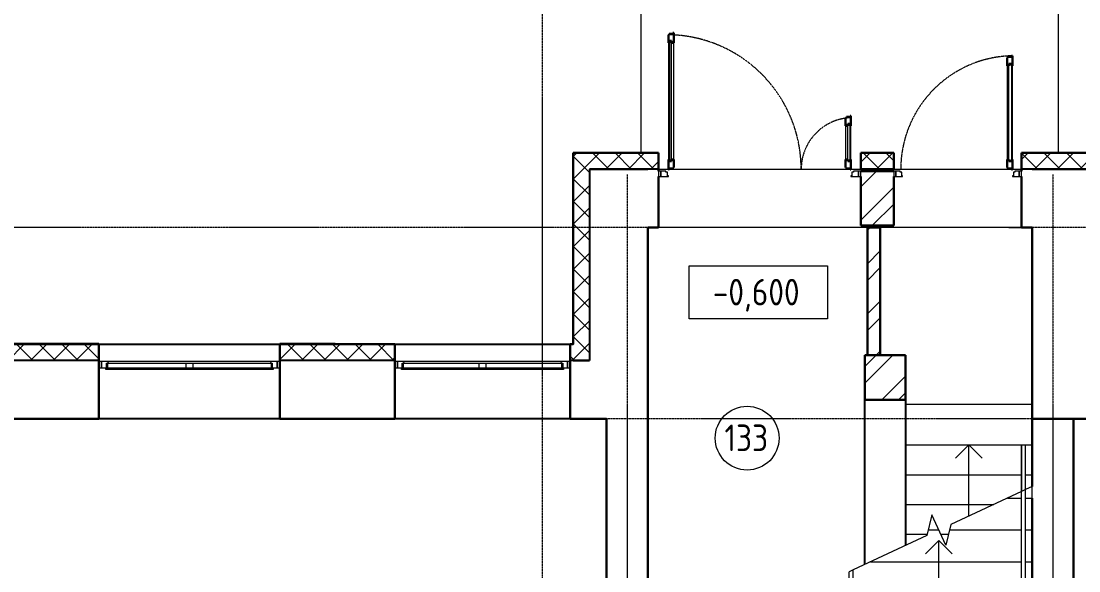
# Model space of a CAD drawing. Header units: millimetres. Extents: x -695119 to 412940, y -249585 to 622758.
# Drawn here: x -104612 to -94671, y 531530 to 536702 of the extents above; entities that cross this region are included whole.
import ezdxf

# ---------------------------------------------------------------- set-up
doc = ezdxf.new("R2010")
doc.units = ezdxf.units.MM
doc.linetypes.add('ADSK_Линия сетки', pattern=[25, 20, -2.5, 0, -2.5])
doc.linetypes.add('ADSK_Штриховая_ш2 п1_5', pattern=[4.5, 3, -1.5])
for name, color, linetype, lineweight in [('Высотные отметки', 7, 'Continuous', 9), ('Двери', 8, 'Continuous', 9), ('Каркас_Импост', 8, 'Continuous', 9), ('Лестницы', 8, 'Continuous', 9), ('Линии', 7, 'Continuous', 9), ('Марки помещений', 8, 'Continuous', 20), ('Монтажный зазор', 8, 'Continuous', 9), ('Ограждение', 8, 'Continuous', 9), ('Окна', 252, 'Continuous', 9), ('Оси', 252, 'Continuous', 9), ('Остекление', 8, 'Continuous', 9), ('Открывание', 8, 'ADSK_Штриховая_ш2 п1_5', 9), ('Панель', 252, 'Continuous', 30), ('Перекрытия', 7, 'Continuous', 18), ('Стены разрез', 7, 'Continuous', 30), ('Стены штриховка', 7, 'Continuous', 9), ('Стрелки вверх', 7, 'Continuous', 18), ('Типовые аннотации', 8, 'Continuous', 18)]:
    doc.layers.add(name, color=color, linetype=linetype, lineweight=lineweight)
doc.layers.add('Стены', color=194, linetype='Continuous')
doc.styles.add('GOST Common_2', font='', dxfattribs={"width": 0.9, "height": 250})
doc.styles.get('GOST Common_2').set_extended_font_data('GOST type B')
pattern_1 = [(45, (-109179.56, 538399.8), (-235.732, 235.732), []), (45, (-109022.4, 538399.8), (-235.732, 235.732), [])]
pattern_2 = [(0, (-109179.56, 538399.79), (406.4, 101.6), [33.528, -271.272, 33.528, -271.272, -1625.6]), (0, (-109179.56, 538399.79), (406.4, 101.6), [-609.6, 33.528, -576.072, 33.528, -271.272, -711.2]), (0, (-109179.56, 538399.79), (406.4, 101.6), [-1524, 33.528, -169.672, 33.528, -474.472]), (120, (-109027.16, 538450.59), (-291.1882, 301.15272), [33.528, -271.272, 33.528, -271.272, -1625.6]), (120, (-109027.16, 538450.59), (-291.1882, 301.15272), [-609.6, 33.528, -576.072, 33.528, -271.272, -711.2]), (120, (-109027.16, 538450.59), (-291.1882, 301.15272), [-1524, 33.528, -169.672, 33.528, -474.472]), (240, (-108976.36, 538653.79), (-115.2118, -402.75272), [33.528, -271.272, 33.528, -271.272, -1625.6]), (240, (-108976.36, 538653.79), (-115.2118, -402.75272), [-609.6, 33.528, -576.072, 33.528, -271.272, -711.2]), (240, (-108976.36, 538653.79), (-115.2118, -402.75272), [-1524, 33.528, -169.672, 33.528, -474.472])]
pattern_3 = [(45, (-109179.56, 538399.79), (-106.066, 106.066), []), (135, (-109179.56, 538399.79), (-106.066, -106.066), [])]

# ---------------------------------------------------------------- blocks, each defined once
blk = doc.blocks.new('BIMLIB_Окно_Двустворчатое_VEKA_СФрамугойСнизу_ГОСТ30674_без линий - Ж_ОК-1_2320х1700-V1-План 1 этажа смеж')
at = {"layer": 'Каркас_Импост', "lineweight": 18}
for p, q in [((-765.6, 265), (-825, 265)), ((-825, 265), (-825, 207)), ((-825, 207), (-787, 207)), ((-779, 207), (-779, 248)), ((-779, 248), (-767, 248)), ((-761, 248), (-765.6, 265)), ((765.6, 265), (761, 248)), ((825, 265), (765.6, 265)), ((767, 248), (779, 248)), ((779, 248), (779, 207)), ((787, 207), (825, 207)), ((825, 207), (825, 265))]:
    blk.add_line(p, q, dxfattribs=at)
at = {"layer": 'Каркас_Импост'}
for p, q in [((-787, 207), (-15, 207)), ((-787, 190), (-787, 207)), ((-767, 248), (-35, 248)), ((-767, 207), (-767, 248)), ((765.6, 265), (-765.6, 265)), ((-35, 248), (35, 248)), ((-35, 248), (-35, 207)), ((-15, 207), (15, 207)), ((-15, 207), (-15, 190)), ((15, 207), (787, 207)), ((15, 190), (15, 207)), ((35, 248), (767, 248)), ((35, 207), (35, 248)), ((767, 248), (767, 207)), ((787, 207), (787, 190)), ((-15, 190), (-787, 190)), ((15, 190), (-15, 190)), ((787, 190), (15, 190))]:
    blk.add_line(p, q, dxfattribs=at)
at = {"layer": 'Окна'}
for p, q in [((-825, 265), (-850, 265)), ((-850, 207), (-825, 207)), ((-825, 207), (-825, 265)), ((850, 265), (825, 265)), ((825, 265), (825, 207)), ((825, 207), (850, 207))]:
    blk.add_line(p, q, dxfattribs=at)
blk = doc.blocks.new('BIMLIB_Окно_Двустворчатое_VEKA_СФрамугойСнизу_ГОСТ30674_без линий - Ж_ОК-3_2320х1650-3824459-План 1 этажа смеж')
at = {"layer": 'Каркас_Импост', "lineweight": 18}
for p, q in [((-740.6, 265), (-800, 265)), ((-800, 265), (-800, 207)), ((-800, 207), (-762, 207)), ((-754, 207), (-754, 248)), ((-754, 248), (-742, 248)), ((-736, 248), (-740.6, 265)), ((740.6, 265), (736, 248)), ((800, 265), (740.6, 265)), ((742, 248), (754, 248)), ((754, 248), (754, 207)), ((762, 207), (800, 207)), ((800, 207), (800, 265))]:
    blk.add_line(p, q, dxfattribs=at)
at = {"layer": 'Каркас_Импост'}
for p, q in [((-762, 207), (-15, 207)), ((-762, 190), (-762, 207)), ((-742, 248), (-35, 248)), ((-742, 207), (-742, 248)), ((740.6, 265), (-740.6, 265)), ((-35, 248), (35, 248)), ((-35, 248), (-35, 207)), ((-15, 207), (15, 207)), ((-15, 207), (-15, 190)), ((15, 207), (762, 207)), ((15, 190), (15, 207)), ((35, 248), (742, 248)), ((35, 207), (35, 248)), ((742, 248), (742, 207)), ((762, 207), (762, 190)), ((-15, 190), (-762, 190)), ((15, 190), (-15, 190)), ((762, 190), (15, 190))]:
    blk.add_line(p, q, dxfattribs=at)
at = {"layer": 'Окна'}
for p, q in [((-800, 265), (-825, 265)), ((-825, 207), (-800, 207)), ((-800, 207), (-800, 265)), ((825, 265), (800, 265)), ((800, 265), (800, 207)), ((800, 207), (825, 207))]:
    blk.add_line(p, q, dxfattribs=at)
blk = doc.blocks.new('Тип верхнего поручня - Верхний поручень_Внутренний_-533333-План 1 этажа смеж')
at = {"layer": 'Ограждение'}
for p, q in [((12389, -6860.1), (12349, -6878.8)), ((12349, -8874.2), (12349, -6878.8)), ((12389, -8874.2), (12389, -6860.1)), ((12349, -8896.5), (12349, -8874.2)), ((12349, -8984.7), (12349, -8896.5)), ((12389, -8896.5), (12389, -8874.2)), ((12389, -8984.7), (12389, -8896.5)), ((12349, -8984.7), (12389, -8984.7))]:
    blk.add_line(p, q, dxfattribs=at)
blk = doc.blocks.new('Тип перил - Перила_Внутренний_-1929010-План 1 этажа смеж')
at = {"layer": 'Ограждение'}
for p, q in [((14009, -6104.7), (13969, -6123.3)), ((13969, -9174.2), (13969, -6123.3)), ((14009, -9174.2), (14009, -6104.7)), ((13969, -9196.5), (13969, -9174.2)), ((13969, -9234.7), (13969, -9196.5)), ((13969, -9234.7), (14009, -9234.7)), ((14009, -9196.5), (14009, -9174.2)), ((14009, -9234.7), (14009, -9196.5))]:
    blk.add_line(p, q, dxfattribs=at)
blk = doc.blocks.new('Тип перил - Перила_Внутренний_-2458080-План 1 этажа смеж')
at = {"layer": 'Ограждение'}
for p, q in [((13969, -5684.7), (13969, -6123.3)), ((14009, -6104.7), (14009, -5684.7))]:
    blk.add_line(p, q, dxfattribs=at)
at = {"layer": 'Ограждение', "flags": 128}
blk.add_lwpolyline([(13987, -5684.7), (13989, -5684.7), (13991, -5684.7)], dxfattribs=at)
blk = doc.blocks.new('Тип перил - Перила_Внутренний_-V54-План 1 этажа смеж')
at = {"layer": 'Ограждение'}
for p, q in [((13969, -5684.7), (14009, -5684.7)), ((13969, -6123.3), (13969, -5684.7)), ((14009, -6104.7), (14009, -5684.7))]:
    blk.add_line(p, q, dxfattribs=at)
blk = doc.blocks.new('Дверь_Alumark_двупольная_S50 - Ш_1_5_Наруж_1900х2200-3839110-План 1 этажа смеж')
at = {"layer": 'Каркас_Импост'}
for p, q in [((-756, 255), (-805, 255)), ((-805, 255), (-805, 205)), ((-805, 205), (-733, 205)), ((-756, 247), (-756, 255)), ((-742, 247), (-756, 247)), ((-742, 213), (-742, 247)), ((-733, 213), (-742, 213)), ((-733, 205), (-733, 213)), ((992, 213), (983, 213)), ((983, 213), (983, 205)), ((983, 205), (1055, 205)), ((1006, 247), (992, 247)), ((992, 247), (992, 213)), ((1006, 255), (1006, 247)), ((1055, 255), (1006, 255)), ((1055, 205), (1055, 255))]:
    blk.add_line(p, q, dxfattribs=at)
at = {"layer": 'Монтажный зазор'}
for p, q in [((-825, 255), (-825, 205)), ((-805, 255), (-825, 255)), ((-825, 205), (-805, 205)), ((-805, 205), (-805, 255)), ((1075, 255), (1055, 255)), ((1055, 255), (1055, 205)), ((1055, 205), (1075, 205)), ((1075, 205), (1075, 255))]:
    blk.add_line(p, q, dxfattribs=at)
at = {"layer": 'Остекление'}
for p, q in [((-724, 1481), (-724, 349)), ((-703, 1481), (-724, 1481)), ((-703, 349), (-703, 1481)), ((953, 349), (953, 701)), ((953, 701), (974, 701)), ((974, 701), (974, 349)), ((-724, 349), (-703, 349)), ((974, 349), (953, 349))]:
    blk.add_line(p, q, dxfattribs=at)
at = {"layer": 'Открывание'}
for centre, radius, start, end in [((-751, 273), 1266, 360, 89.18534), ((1001, 273), 486, 92.12255, 180)]:
    blk.add_arc(centre, radius, start, end, dxfattribs=at)
at = {"layer": 'Панель'}
for p, q in [((-725, 1539), (-733, 1539)), ((-733, 1539), (-733, 1463)), ((-691, 1548), (-725, 1548)), ((-725, 1548), (-725, 1539)), ((-683, 1557), (-691, 1557)), ((-691, 1557), (-691, 1548)), ((-683, 1463), (-683, 1557)), ((-724, 1463), (-733, 1463)), ((-724, 1481), (-724, 1463)), ((-703, 1481), (-724, 1481)), ((-703, 1463), (-703, 1481)), ((-683, 1463), (-703, 1463)), ((941, 759), (933, 759)), ((933, 759), (933, 683)), ((975, 768), (941, 768)), ((941, 768), (941, 759)), ((953, 683), (953, 701)), ((953, 701), (974, 701)), ((974, 701), (974, 683)), ((983, 777), (975, 777)), ((975, 777), (975, 768)), ((983, 683), (983, 777)), ((933, 683), (953, 683)), ((974, 683), (983, 683)), ((-733, 367), (-733, 273)), ((-724, 367), (-733, 367)), ((-724, 349), (-724, 367)), ((-703, 349), (-724, 349)), ((-703, 367), (-703, 349)), ((-683, 367), (-703, 367)), ((-683, 291), (-683, 367)), ((933, 367), (933, 291)), ((933, 367), (953, 367)), ((953, 367), (953, 349)), ((953, 349), (974, 349)), ((974, 367), (983, 367)), ((974, 349), (974, 367)), ((983, 273), (983, 367)), ((-733, 273), (-725, 273)), ((-725, 273), (-725, 282)), ((-725, 282), (-691, 282)), ((-691, 282), (-691, 291)), ((-691, 291), (-683, 291)), ((933, 291), (941, 291)), ((941, 291), (941, 282)), ((941, 282), (975, 282)), ((975, 282), (975, 273)), ((975, 273), (983, 273))]:
    blk.add_line(p, q, dxfattribs=at)
at = {"layer": 'Панель', "lineweight": 9}
for p, q in [((-733, 1463), (-733, 367)), ((-683, 367), (-683, 1463)), ((933, 683), (933, 367)), ((983, 367), (983, 683))]:
    blk.add_line(p, q, dxfattribs=at)
blk = doc.blocks.new('Дверь_Alumark_однопольная_S50 - Ш_Наруж_1200х2200 Л-3840280-План 1 этажа смеж')
at = {"layer": 'Каркас_Импост'}
for p, q in [((-414, 255), (-455, 255)), ((-455, 255), (-455, 205)), ((-455, 205), (-391, 205)), ((-414, 247), (-414, 255)), ((-400, 247), (-414, 247)), ((-400, 213), (-400, 247)), ((-391, 213), (-400, 213)), ((-391, 205), (-391, 213)), ((650, 213), (641, 213)), ((641, 213), (641, 205)), ((641, 205), (705, 205)), ((664, 247), (650, 247)), ((650, 247), (650, 213)), ((664, 255), (664, 247)), ((705, 255), (664, 255)), ((705, 205), (705, 255))]:
    blk.add_line(p, q, dxfattribs=at)
at = {"layer": 'Монтажный зазор'}
for p, q in [((-475, 255), (-475, 205)), ((-455, 255), (-475, 255)), ((-475, 205), (-455, 205)), ((-455, 205), (-455, 255)), ((725, 255), (705, 255)), ((705, 255), (705, 205)), ((705, 205), (725, 205)), ((725, 205), (725, 255))]:
    blk.add_line(p, q, dxfattribs=at)
at = {"layer": 'Остекление'}
for p, q in [((608, 349), (608, 1265)), ((608, 1265), (632, 1265)), ((632, 1265), (632, 349)), ((632, 349), (608, 349))]:
    blk.add_line(p, q, dxfattribs=at)
at = {"layer": 'Открывание'}
blk.add_arc((659, 273), 1068, 90.9657, 180, dxfattribs=at)
at = {"layer": 'Панель'}
for p, q in [((599, 1323), (591, 1323)), ((591, 1323), (591, 1247)), ((633, 1332), (599, 1332)), ((599, 1332), (599, 1323)), ((641, 1341), (633, 1341)), ((633, 1341), (633, 1332)), ((641, 1247), (641, 1341)), ((591, 1247), (608, 1247)), ((608, 1247), (608, 1265)), ((608, 1265), (632, 1265)), ((632, 1265), (632, 1247)), ((632, 1247), (641, 1247)), ((591, 367), (591, 291)), ((591, 367), (608, 367)), ((608, 367), (608, 349)), ((608, 349), (632, 349)), ((632, 367), (641, 367)), ((632, 349), (632, 367)), ((641, 273), (641, 367)), ((591, 291), (599, 291)), ((599, 291), (599, 282)), ((599, 282), (633, 282)), ((633, 282), (633, 273)), ((633, 273), (641, 273))]:
    blk.add_line(p, q, dxfattribs=at)
at = {"layer": 'Панель', "lineweight": 9}
for p, q in [((591, 1247), (591, 367)), ((641, 367), (641, 1247))]:
    blk.add_line(p, q, dxfattribs=at)
blk = doc.blocks.new('ADSK_Марка_Помещение_ОдноЗначение_Номер - Номер-462100-План 1 этажа смеж')
at = {"layer": 'Марки помещений'}
blk.add_circle((0, 0), 3, dxfattribs=at)
blk = doc.blocks.new('Высотные отметки - Рамка-12095-План 1 этажа смеж')
at = {"layer": 'Типовые аннотации', "lineweight": 20}
for p, q in [((-6.5, 0), (-6.5, 5)), ((-6.5, 5), (6.5, 5)), ((6.5, 5), (6.5, 0)), ((6.5, 0), (-6.5, 0))]:
    blk.add_line(p, q, dxfattribs=at)

msp = doc.modelspace()

# ---------------------------------------------------------------- hatches: boundary and pattern name
at = {"layer": 'Стены разрез', "lineweight": 9}
h = msp.add_hatch(dxfattribs=at)
h.set_pattern_fill('FP_4', color=256, style=0, pattern_type=2)
h.set_pattern_definition(pattern_2)
h.paths.add_polyline_path([(-99420.535, 533660.058), (-99420.535, 535460.058), (-99422.535, 535460.058), (-99422.535, 533662.058)])
h = msp.add_hatch(dxfattribs=at)
h.set_pattern_fill('FP_4', color=256, style=0, pattern_type=2)
h.set_pattern_definition(pattern_2)
h.paths.add_polyline_path([(-96410.535, 535310.058), (-96410.535, 535462.058), (-96720.535, 535462.058), (-96720.535, 535310.058), (-96718.535, 535310.058), (-96718.535, 535460.058), (-96412.535, 535460.058), (-96412.535, 535310.058)])
h.paths.add_polyline_path([(-98620.535, 535310.058), (-98620.535, 535462.058), (-99420.535, 535462.058), (-99420.535, 535460.058), (-98622.535, 535460.058), (-98622.535, 535310.058)])
h.paths.add_polyline_path([(-95208.535, 535310.058), (-95208.535, 535460.058), (-94410.535, 535460.058), (-94410.535, 535462.058), (-95210.535, 535462.058), (-95210.535, 535310.058)])
h = msp.add_hatch(dxfattribs=at)
h.set_pattern_fill('FP_5', color=256, style=0, pattern_type=2)
h.set_pattern_definition(pattern_3)
h.paths.add_polyline_path([(-94560.535, 535310.058), (-94410.535, 535310.058), (-94410.535, 535460.058), (-95208.535, 535460.058), (-95208.535, 535310.058), (-95034.21, 535310.058)])
h.paths.add_polyline_path([(-99420.535, 535310.058), (-98622.535, 535310.058), (-98622.535, 535460.058), (-99420.535, 535460.058)])
h.paths.add_polyline_path([(-96469.306, 535310.058), (-96412.535, 535310.058), (-96412.535, 535460.058), (-96718.535, 535460.058), (-96718.535, 535310.058)])
h = msp.add_hatch(dxfattribs=at)
h.set_pattern_fill('FP_5', color=256, style=0, pattern_type=2)
h.set_pattern_definition(pattern_3)
h.paths.add_polyline_path([(-99420.535, 533510.058), (-99270.535, 533510.058), (-99270.535, 535310.058), (-99420.535, 535310.058), (-99420.535, 533660.058)])
h = msp.add_hatch(dxfattribs=at)
h.set_pattern_fill('FP_1', color=256, style=0, pattern_type=2)
h.set_pattern_definition(pattern_1)
h.paths.add_polyline_path([(-96469.306, 534780.058), (-96410.535, 534780.058), (-96410.535, 535290.058), (-96720.535, 535290.058), (-96720.535, 534780.058)])
h = msp.add_hatch(dxfattribs=at)
h.set_pattern_fill('FP_1', color=256, style=0, pattern_type=2)
h.set_pattern_definition(pattern_1)
h.paths.add_polyline_path([(-96657.618, 533560.058), (-96537.618, 533560.058), (-96537.618, 534760.058), (-96657.618, 534760.058), (-96657.618, 534674.166)])
h = msp.add_hatch(dxfattribs=at)
h.set_pattern_fill('FP_4', color=256, style=0, pattern_type=2)
h.set_pattern_definition(pattern_2)
h.paths.add_polyline_path([(-84395.535, 533662.058), (-83830.535, 533662.058), (-83830.535, 533667.058), (-84395.535, 533667.058)])
h.paths.add_polyline_path([(-88895.535, 533662.058), (-88895.535, 533667.058), (-89435.535, 533667.058), (-89435.535, 533662.058), (-89293.826, 533662.058)])
h.paths.add_polyline_path([(-86423.634, 533662.058), (-86095.535, 533662.058), (-86095.535, 533667.058), (-86645.535, 533667.058), (-86645.535, 533662.058)])
h.paths.add_polyline_path([(-112972.909, 533662.058), (-112480.535, 533662.058), (-112480.535, 533667.058), (-113055.535, 533667.058), (-113055.535, 533662.058)])
h.paths.add_polyline_path([(-104362.333, 533662.058), (-103880.535, 533662.058), (-103880.535, 533667.058), (-104960.535, 533667.058), (-104960.535, 533662.058)])
h.paths.add_polyline_path([(-102180.535, 533662.058), (-101660.535, 533662.058), (-101660.535, 533667.058), (-102180.535, 533667.058)])
h.paths.add_polyline_path([(-131338.589, 533662.058), (-130790.535, 533662.058), (-130790.535, 533667.058), (-131338.589, 533667.058)])
h = msp.add_hatch(dxfattribs=at)
h.set_pattern_fill('FP_5', color=256, style=0, pattern_type=2)
h.set_pattern_definition(pattern_3)
h.paths.add_polyline_path([(-99450.535, 533510.058), (-99420.535, 533510.058), (-99420.535, 533660.058), (-99448.535, 533660.058), (-99448.535, 533586.058), (-99450.535, 533586.058)])
h.paths.add_polyline_path([(-101100.535, 533510.058), (-101100.535, 533586.058), (-101102.535, 533586.058), (-101102.535, 533660.058), (-102178.535, 533660.058), (-102178.535, 533586.058), (-102180.535, 533586.058), (-102180.535, 533510.058)])
h.paths.add_polyline_path([(-115843.1, 533510.058), (-115230.535, 533510.058), (-115230.535, 533586.058), (-115232.535, 533586.058), (-115232.535, 533660.058), (-116408.535, 533660.058), (-116408.535, 533586.058), (-116410.535, 533586.058), (-116410.535, 533510.058)])
h.paths.add_polyline_path([(-118060.535, 533510.058), (-118060.535, 533586.058), (-118062.535, 533586.058), (-118062.535, 533660.058), (-118160.535, 533660.058), (-118160.535, 533510.058)])
h.paths.add_polyline_path([(-112972.909, 533510.058), (-112480.535, 533510.058), (-112480.535, 533586.058), (-112482.535, 533586.058), (-112482.535, 533660.058), (-113528.535, 533660.058), (-113528.535, 533586.058), (-113530.535, 533586.058), (-113530.535, 533510.058)])
h.paths.add_polyline_path([(-110665.535, 533510.058), (-110665.535, 533660.058), (-110778.535, 533660.058), (-110778.535, 533586.058), (-110780.535, 533586.058), (-110780.535, 533510.058)])
h.paths.add_polyline_path([(-106815.535, 533510.058), (-106660.535, 533510.058), (-106660.535, 533586.058), (-106662.535, 533586.058), (-106662.535, 533660.058), (-106815.535, 533660.058), (-106815.535, 533586.058)])
h.paths.add_polyline_path([(-103880.535, 533510.058), (-103880.535, 533586.058), (-103882.535, 533586.058), (-103882.535, 533660.058), (-104958.535, 533660.058), (-104958.535, 533586.058), (-104960.535, 533586.058), (-104960.535, 533510.058), (-104362.333, 533510.058)])
h = msp.add_hatch(dxfattribs=at)
h.set_pattern_fill('FP_4', color=256, style=0, pattern_type=2)
h.set_pattern_definition(pattern_2)
h.paths.add_polyline_path([(-103880.535, 533586.058), (-103880.535, 533662.058), (-104960.535, 533662.058), (-104960.535, 533586.058), (-104958.535, 533586.058), (-104958.535, 533660.058), (-103882.535, 533660.058), (-103882.535, 533586.058)])
h.paths.add_polyline_path([(-101102.535, 533586.058), (-101100.535, 533586.058), (-101100.535, 533662.058), (-102180.535, 533662.058), (-102180.535, 533586.058), (-102178.535, 533586.058), (-102178.535, 533660.058), (-101102.535, 533660.058)])
h.paths.add_polyline_path([(-99450.535, 533586.058), (-99448.535, 533586.058), (-99448.535, 533660.058), (-99422.535, 533660.058), (-99422.535, 533662.058), (-99450.535, 533662.058)])
h.paths.add_polyline_path([(-115230.535, 533586.058), (-115230.535, 533662.058), (-116410.535, 533662.058), (-116410.535, 533586.058), (-116408.535, 533586.058), (-116408.535, 533660.058), (-115232.535, 533660.058), (-115232.535, 533586.058)])
h.paths.add_polyline_path([(-113530.535, 533586.058), (-113528.535, 533586.058), (-113528.535, 533660.058), (-112482.535, 533660.058), (-112482.535, 533586.058), (-112480.535, 533586.058), (-112480.535, 533662.058), (-113530.535, 533662.058)])
h.paths.add_polyline_path([(-106660.535, 533586.058), (-106660.535, 533662.058), (-106663.535, 533662.058), (-106665.535, 533660.058), (-106662.535, 533660.058), (-106662.535, 533586.058)])
h = msp.add_hatch(dxfattribs=at)
h.set_pattern_fill('FP_1', color=256, style=0, pattern_type=2)
h.set_pattern_definition(pattern_1)
h.paths.add_polyline_path([(-96469.306, 533140.468), (-96300.535, 533140.468), (-96300.535, 533560.058), (-96680.535, 533560.058), (-96680.535, 533140.468)])

# ---------------------------------------------------------------- linework, layer by layer
at = {"layer": 'Лестницы'}
for p, q in [((-96300.535, 532715.058), (-95210.535, 532715.058)), ((-96300.535, 532715.058), (-95210.535, 532715.058)), ((-95170.535, 532715.058), (-95110.535, 532715.058)), ((-95170.535, 532715.058), (-95110.535, 532715.058)), ((-96300.535, 532435.058), (-95210.535, 532435.058)), ((-96300.535, 532435.058), (-95210.535, 532435.058)), ((-95170.535, 532435.058), (-95110.535, 532435.058)), ((-95170.535, 532435.058), (-95110.535, 532435.058)), ((-95210.535, 532276.446), (-95872.247, 531967.885)), ((-95110.535, 532323.077), (-95170.535, 532295.099)), ((-95110.535, 532215.058), (-95110.535, 532323.077)), ((-95342.183, 532215.058), (-95210.535, 532215.058)), ((-95342.183, 532215.058), (-95210.535, 532215.058)), ((-95170.535, 532215.058), (-95110.535, 532215.058)), ((-95170.535, 532215.058), (-95110.535, 532215.058)), ((-96300.535, 532155.058), (-95470.854, 532155.058)), ((-96300.535, 532155.058), (-95470.854, 532155.058)), ((-96051.569, 532056.668), (-96098.824, 531862.23)), ((-95919.501, 531773.447), (-96051.569, 532056.668)), ((-96300.535, 531875.058), (-96095.706, 531875.058)), ((-96300.535, 531875.058), (-96095.706, 531875.058)), ((-96085.985, 531915.058), (-95985.535, 531915.058)), ((-96085.985, 531915.058), (-95985.535, 531915.058)), ((-95966.883, 531875.058), (-95894.807, 531875.058)), ((-95966.883, 531875.058), (-95894.807, 531875.058)), ((-95872.247, 531967.885), (-95919.501, 531773.447)), ((-95885.085, 531915.058), (-95210.535, 531915.058)), ((-95885.085, 531915.058), (-95210.535, 531915.058)), ((-95170.535, 531915.058), (-95110.535, 531915.058)), ((-95170.535, 531915.058), (-95110.535, 531915.058)), ((-96098.824, 531862.23), (-96790.535, 531539.68)), ((-96628.887, 531615.058), (-95210.535, 531615.058)), ((-96628.887, 531615.058), (-95210.535, 531615.058)), ((-95170.535, 531615.058), (-95110.535, 531615.058)), ((-95170.535, 531615.058), (-95110.535, 531615.058))]:
    msp.add_line(p, q, dxfattribs=at)
at = {"layer": 'Линии'}
for p, q in [((-95329.129, 534760.058), (-95110.535, 534760.058)), ((-95110.535, 534760.058), (-95110.535, 534160.058))]:
    msp.add_line(p, q, dxfattribs=at)
at = {"layer": 'Оси', "linetype": 'ADSK_Линия сетки'}
for p, q in [((-99715.535, 572133.794), (-99715.535, 507134.372)), ((-98915.535, 535260.058), (-98915.535, 505864.372)), ((-94915.535, 535260.058), (-94915.535, 505864.372)), ((-72648.241, 534760.058), (-149587.813, 534760.058)), ((-72648.241, 532960.058), (-149587.813, 532960.058))]:
    msp.add_line(p, q, dxfattribs=at)
at = {"layer": 'Перекрытия', "color": 49, "true_color": 0x464646}
for p, q in [((-98786.369, 537310.058), (-98786.369, 535462.058)), ((-94860.535, 535462.058), (-94860.535, 537310.058)), ((-98620.535, 535310.058), (-98528.535, 535310.058)), ((-98520.535, 535310.058), (-96820.535, 535310.058)), ((-96812.535, 535310.058), (-96720.535, 535310.058)), ((-96410.535, 535310.058), (-95302.535, 535310.058)), ((-95294.535, 535310.058), (-95210.535, 535310.058)), ((-96657.618, 534760.058), (-98620.535, 534760.058)), ((-95210.535, 534760.058), (-96537.618, 534760.058)), ((-96300.535, 533100.058), (-95110.535, 533100.058))]:
    msp.add_line(p, q, dxfattribs=at)
at = {"layer": 'Стены'}
for p, q in [((-99270.535, 535310.058), (-99270.535, 533510.058)), ((-98620.535, 535310.058), (-98720.535, 535310.058)), ((-95110.535, 535310.058), (-95210.535, 535310.058)), ((-103880.535, 533662.058), (-102180.535, 533662.058)), ((-101100.535, 533662.058), (-99450.535, 533662.058)), ((-103880.535, 533510.058), (-104960.535, 533510.058)), ((-101100.535, 533510.058), (-102180.535, 533510.058)), ((-99422.535, 533510.058), (-99450.535, 533510.058)), ((-96680.535, 531590.974), (-96680.535, 533140.468)), ((-96300.535, 533140.468), (-96300.535, 531768.171)), ((-102180.535, 532960.058), (-103880.535, 532960.058)), ((-99450.535, 532960.058), (-101100.535, 532960.058))]:
    msp.add_line(p, q, dxfattribs=at)
at = {"layer": 'Стены разрез'}
for p, q in [((-98620.535, 535462.058), (-99422.535, 535462.058)), ((-99422.535, 535462.058), (-99422.535, 533662.058)), ((-98620.535, 535290.058), (-98620.535, 535462.058)), ((-96410.535, 535462.058), (-96720.535, 535462.058)), ((-96720.535, 535462.058), (-96720.535, 535310.058)), ((-96410.535, 535310.058), (-96410.535, 535462.058)), ((-94408.535, 535462.058), (-95210.535, 535462.058)), ((-95210.535, 535462.058), (-95210.535, 535290.058)), ((-98720.535, 535310.058), (-99270.535, 535310.058)), ((-96720.535, 535310.058), (-96410.535, 535310.058)), ((-96410.535, 535290.058), (-96720.535, 535290.058)), ((-94560.535, 535310.058), (-95110.535, 535310.058)), ((-98620.535, 534760.058), (-98620.535, 535240.058)), ((-96720.535, 535240.058), (-96720.535, 534780.058)), ((-96410.535, 534780.058), (-96410.535, 535240.058)), ((-95210.535, 535240.058), (-95210.535, 534760.058)), ((-98720.535, 534760.058), (-98620.535, 534760.058)), ((-98720.535, 526565.058), (-98720.535, 534760.058)), ((-96720.535, 534780.058), (-96410.535, 534780.058)), ((-96537.618, 534760.058), (-96657.618, 534760.058)), ((-96657.618, 534760.058), (-96657.618, 533560.058)), ((-96537.618, 533560.058), (-96537.618, 534760.058)), ((-95210.535, 534760.058), (-95110.535, 534760.058)), ((-95110.535, 534760.058), (-95110.535, 532323.077)), ((-103880.535, 533667.058), (-104960.535, 533667.058)), ((-104960.535, 533662.058), (-103880.535, 533662.058)), ((-103880.535, 532960.058), (-103880.535, 533667.058)), ((-102180.535, 533667.058), (-102180.535, 532960.058)), ((-101660.535, 533667.058), (-102180.535, 533667.058)), ((-101100.535, 533662.058), (-102180.535, 533662.058)), ((-101660.535, 533662.058), (-101660.535, 533667.058)), ((-101100.535, 532960.058), (-101100.535, 533662.058)), ((-99450.535, 533662.058), (-99450.535, 532960.058)), ((-99422.535, 533662.058), (-99450.535, 533662.058)), ((-96300.535, 533560.058), (-96680.535, 533560.058)), ((-96680.535, 533560.058), (-96680.535, 533140.468)), ((-96300.535, 533140.468), (-96300.535, 533560.058)), ((-99270.535, 533510.058), (-99422.535, 533510.058)), ((-96680.535, 533140.468), (-96300.535, 533140.468)), ((-104960.535, 532960.058), (-103880.535, 532960.058)), ((-102180.535, 532960.058), (-101100.535, 532960.058)), ((-99450.535, 532960.058), (-99110.535, 532960.058)), ((-99110.535, 532960.058), (-99110.535, 526955.058)), ((-94445.123, 532960.058), (-95110.535, 532960.058)), ((-94720.535, 526955.058), (-94720.535, 532960.058)), ((-95110.535, 532215.058), (-95110.535, 526685.058))]:
    msp.add_line(p, q, dxfattribs=at)
at = {"layer": 'Стены штриховка'}
for p, q in [((-98622.535, 535460.058), (-99422.535, 535460.058)), ((-99420.535, 533660.058), (-99420.535, 535462.058)), ((-98622.535, 535310.058), (-98622.535, 535460.058)), ((-96412.535, 535460.058), (-96718.535, 535460.058)), ((-96718.535, 535460.058), (-96718.535, 535310.058)), ((-96412.535, 535310.058), (-96412.535, 535460.058)), ((-95208.535, 535460.058), (-95208.535, 535310.058)), ((-94408.535, 535460.058), (-95208.535, 535460.058)), ((-103882.535, 533660.058), (-104958.535, 533660.058)), ((-103882.535, 533586.058), (-103882.535, 533660.058)), ((-101102.535, 533660.058), (-102178.535, 533660.058)), ((-102178.535, 533660.058), (-102178.535, 533586.058)), ((-101102.535, 533586.058), (-101102.535, 533660.058)), ((-99448.535, 533660.058), (-99448.535, 533586.058)), ((-99420.535, 533660.058), (-99448.535, 533660.058)), ((-99422.535, 533660.058), (-99422.535, 533662.058)), ((-103882.535, 533586.058), (-103880.535, 533586.058)), ((-102180.535, 533586.058), (-102178.535, 533586.058)), ((-101102.535, 533586.058), (-101100.535, 533586.058)), ((-99450.535, 533586.058), (-99448.535, 533586.058))]:
    msp.add_line(p, q, dxfattribs=at)
at = {"layer": 'Стрелки вверх'}
for p, q in [((-95705.535, 532715.058), (-95830.535, 532590.058)), ((-95705.535, 532435.058), (-95705.535, 532715.058)), ((-95705.535, 532715.058), (-95580.535, 532590.058)), ((-95705.535, 532155.058), (-95705.535, 532435.058)), ((-95705.535, 532045.624), (-95705.535, 532155.058)), ((-95985.535, 531815.058), (-96110.535, 531690.058)), ((-95985.535, 531615.058), (-95985.535, 531815.058)), ((-95985.535, 531815.058), (-95860.535, 531690.058)), ((-95985.535, 531315.058), (-95985.535, 531615.058))]:
    msp.add_line(p, q, dxfattribs=at)

# ---------------------------------------------------------------- block references
at = {"layer": 'Высотные отметки', "lineweight": 20, "xscale": 99.99999999999993, "yscale": 99.99999999999993, "zscale": 99.99999999999993}
msp.add_blockref('Высотные отметки - Рамка-12095-План 1 этажа смеж', (-97682.443, 533901.169), dxfattribs=at)
at = {"layer": 'Двери'}
for name, p in [('Дверь_Alumark_двупольная_S50 - Ш_1_5_Наруж_1900х2200-3839110-План 1 этажа смеж', (-97795.535, 535035.058)), ('Дверь_Alumark_однопольная_S50 - Ш_Наруж_1200х2200 Л-3840280-План 1 этажа смеж', (-95935.535, 535035.058))]:
    msp.add_blockref(name, p, dxfattribs=at)
at = {"layer": 'Марки помещений', "xscale": 99.99999999999993, "yscale": 99.99999999999993, "zscale": 99.99999999999993}
msp.add_blockref('ADSK_Марка_Помещение_ОдноЗначение_Номер - Номер-462100-План 1 этажа смеж', (-97788.278, 532779.218), dxfattribs=at)
at = {"layer": 'Ограждение'}
for name in ['Тип перил - Перила_Внутренний_-2458080-План 1 этажа смеж', 'Тип перил - Перила_Внутренний_-V54-План 1 этажа смеж', 'Тип перил - Перила_Внутренний_-1929010-План 1 этажа смеж', 'Тип верхнего поручня - Верхний поручень_Внутренний_-533333-План 1 этажа смеж']:
    msp.add_blockref(name, (-109179.558, 538399.789), dxfattribs=at)
at = {"layer": 'Окна'}
for name, p in [('BIMLIB_Окно_Двустворчатое_VEKA_СФрамугойСнизу_ГОСТ30674_без линий - Ж_ОК-1_2320х1700-V1-План 1 этажа смеж', (-103030.535, 533235.058)), ('BIMLIB_Окно_Двустворчатое_VEKA_СФрамугойСнизу_ГОСТ30674_без линий - Ж_ОК-3_2320х1650-3824459-План 1 этажа смеж', (-100275.535, 533235.058))]:
    msp.add_blockref(name, p, dxfattribs=at)

# ---------------------------------------------------------------- texts
at = {"layer": 'Высотные отметки', "lineweight": 20, "insert": (-98111.119, 534277.876), "char_height": 250, "width": 1028.82257, "attachment_point": 1, "line_spacing_factor": 1.022761, "style": 'GOST Common_2'}
msp.add_mtext('-0,600', dxfattribs=at)
at = {"layer": 'Марки помещений', "lineweight": 9, "insert": (-98000.685, 532906.943), "char_height": 250, "width": 526.70869, "attachment_point": 1, "style": 'GOST Common_2'}
msp.add_mtext('133', dxfattribs=at)

doc.saveas('drawing.dxf')
